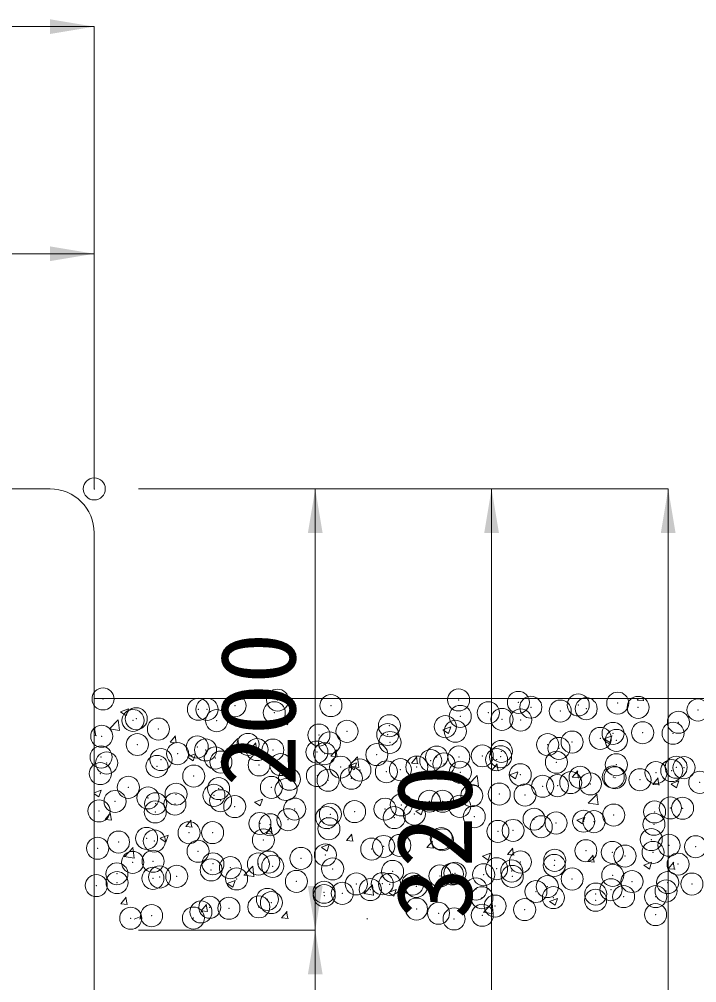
# Model space of a CAD drawing. Units: millimetres at full size, sheet at 1:20. Extents: x 77366 to 95666, y -7115 to 5664.
# Drawn here: x 89299.1 to 89606, y 4121.7 to 4558.4 of the extents above; entities that cross this region are included whole.
import ezdxf
from ezdxf.enums import TextEntityAlignment as Align

# ---------------------------------------------------------------- set-up
doc = ezdxf.new("R2010")
doc.units = ezdxf.units.MM
doc.header["$LTSCALE"] = 20
doc.header["$PDMODE"] = 32
doc.header["$PDSIZE"] = 10
for name, color, linetype, lineweight in [('基礎', 7, 'Continuous', 5), ('寸法線', 7, 'Continuous', 13), ('本体', 2, 'Continuous', 20), ('補助線', 8, 'Continuous', 13)]:
    doc.layers.add(name, color=color, linetype=linetype, lineweight=lineweight)
doc.styles.add('ＭＳ ゴシック', font='')
doc.styles.get('ＭＳ ゴシック').set_extended_font_data('MS Gothic')

# ---------------------------------------------------------------- blocks, each defined once
blk = doc.blocks.new('filled_arrow')
at = {"color": 0, "linetype": 'Continuous', "lineweight": -2}
blk.add_solid([(7.5, 1.25), (0, 0), (7.5, -1.25)], dxfattribs=at)

msp = doc.modelspace()

# ---------------------------------------------------------------- linework, layer by layer
at = {"layer": '基礎', "color": 3, "lineweight": 13}
msp.add_line((89333.06, 4250.55), (89824.62, 4250.55), dxfattribs=at)
at = {"layer": '基礎'}
for p, q in [((89579.01, 4249.86), (89579.59, 4250.55)), ((89579.01, 4249.85), (89582.05, 4249.59)), ((89581.83, 4249.55), (89581.65, 4250.55)), ((89345.02, 4244.46), (89347.55, 4242.76)), ((89345.04, 4244.5), (89348.6, 4245.87)), ((89347.55, 4242.76), (89348.58, 4245.83)), ((89339.99, 4236.74), (89343.95, 4240.86)), ((89344.46, 4236.03), (89343.9, 4240.86)), ((89418.03, 4240.39), (89420.56, 4238.69)), ((89418.05, 4240.43), (89421.6, 4241.8)), ((89420.55, 4238.69), (89421.58, 4241.76)), ((89333.06, 4236.41), (89333.45, 4236.88)), ((89333.82, 4233.65), (89333.23, 4236.83)), ((89339.95, 4236.82), (89344.47, 4236.12)), ((89491.04, 4236.33), (89493.56, 4234.62)), ((89491.05, 4236.36), (89494.61, 4237.73)), ((89493.56, 4234.62), (89494.59, 4237.69)), ((89333.06, 4233.77), (89334.04, 4233.69)), ((89367.44, 4230.77), (89369.89, 4233.69)), ((89370.26, 4230.46), (89369.67, 4233.65)), ((89394.21, 4228.33), (89398.16, 4232.46)), ((89398.67, 4227.63), (89398.11, 4232.45)), ((89564.04, 4232.26), (89566.57, 4230.55)), ((89564.06, 4232.29), (89567.62, 4233.66)), ((89566.57, 4230.55), (89567.6, 4233.62)), ((89367.44, 4230.77), (89370.48, 4230.5)), ((89394.17, 4228.41), (89398.69, 4227.71)), ((89403.88, 4227.58), (89406.33, 4230.5)), ((89403.88, 4227.58), (89406.91, 4227.31)), ((89406.7, 4227.27), (89406.11, 4230.46)), ((89440.31, 4224.39), (89442.76, 4227.31)), ((89443.13, 4224.09), (89442.54, 4227.27)), ((89375.35, 4224.01), (89377.87, 4222.31)), ((89375.36, 4224.05), (89378.92, 4225.41)), ((89377.87, 4222.31), (89378.9, 4225.38)), ((89440.31, 4224.39), (89443.35, 4224.13)), ((89448.42, 4219.92), (89452.38, 4224.05)), ((89452.89, 4219.22), (89452.33, 4224.04)), ((89476.75, 4221.21), (89479.2, 4224.13)), ((89479.57, 4220.9), (89478.98, 4224.08)), ((89448.35, 4219.94), (89450.88, 4218.24)), ((89448.37, 4219.98), (89451.93, 4221.34)), ((89448.39, 4220), (89452.9, 4219.3)), ((89450.88, 4218.24), (89451.91, 4221.31)), ((89476.75, 4221.2), (89479.79, 4220.94)), ((89513.19, 4218.02), (89515.64, 4220.94)), ((89513.19, 4218.02), (89516.22, 4217.75)), ((89516.01, 4217.71), (89515.42, 4220.89)), ((89549.62, 4214.83), (89552.07, 4217.75)), ((89552.44, 4214.52), (89551.86, 4217.71)), ((89502.64, 4211.51), (89506.59, 4215.64)), ((89507.11, 4210.81), (89506.54, 4215.63)), ((89521.36, 4215.87), (89523.89, 4214.17)), ((89521.38, 4215.91), (89524.93, 4217.28)), ((89523.88, 4214.17), (89524.91, 4217.24)), ((89549.62, 4214.83), (89552.66, 4214.56)), ((89586.06, 4211.64), (89588.51, 4214.56)), ((89588.88, 4211.33), (89588.29, 4214.52)), ((89333.06, 4207.81), (89336.24, 4209.03)), ((89335.19, 4205.92), (89336.22, 4208.99)), ((89502.6, 4211.59), (89507.12, 4210.89)), ((89586.06, 4211.64), (89589.1, 4211.37)), ((89594.36, 4211.8), (89596.89, 4210.1)), ((89594.38, 4211.84), (89597.94, 4213.21)), ((89596.89, 4210.1), (89597.92, 4213.17)), ((89333.06, 4207.36), (89335.19, 4205.92)), ((89405.69, 4203.59), (89409.24, 4204.96)), ((89408.19, 4201.85), (89409.22, 4204.92)), ((89556.85, 4203.11), (89560.81, 4207.23)), ((89561.32, 4202.4), (89560.76, 4207.22)), ((89405.67, 4203.56), (89408.2, 4201.85)), ((89478.69, 4199.53), (89481.35, 4200.55)), ((89481.2, 4197.79), (89482.13, 4200.55)), ((89481.35, 4200.55), (89482.25, 4200.89)), ((89482.13, 4200.55), (89482.23, 4200.86)), ((89556.82, 4203.18), (89561.33, 4202.48)), ((89338.05, 4195.75), (89340.5, 4198.67)), ((89340.87, 4195.44), (89340.28, 4198.62)), ((89478.68, 4199.49), (89481.2, 4197.78)), ((89551.7, 4195.46), (89555.26, 4196.82)), ((89554.21, 4193.72), (89555.24, 4196.79)), ((89338.05, 4195.74), (89341.09, 4195.48)), ((89374.49, 4192.56), (89376.94, 4195.48)), ((89374.49, 4192.56), (89377.52, 4192.29)), ((89377.31, 4192.25), (89376.72, 4195.43)), ((89410.93, 4189.37), (89413.37, 4192.29)), ((89413.74, 4189.06), (89413.16, 4192.25)), ((89551.68, 4195.42), (89554.21, 4193.72)), ((89362.99, 4187.17), (89365.51, 4185.47)), ((89363, 4187.21), (89366.56, 4188.58)), ((89365.51, 4185.47), (89366.54, 4188.54)), ((89410.93, 4189.37), (89413.96, 4189.1)), ((89447.36, 4186.18), (89449.81, 4189.1)), ((89450.18, 4185.87), (89449.59, 4189.06)), ((89346.72, 4178.85), (89350.68, 4182.97)), ((89351.19, 4178.14), (89350.63, 4182.96)), ((89435.99, 4183.1), (89438.52, 4181.4)), ((89436.01, 4183.14), (89439.57, 4184.51)), ((89438.52, 4181.4), (89439.55, 4184.47)), ((89447.36, 4186.18), (89450.4, 4185.91)), ((89483.8, 4183), (89486.25, 4185.91)), ((89483.8, 4182.99), (89486.84, 4182.73)), ((89486.62, 4182.69), (89486.03, 4185.87)), ((89346.69, 4178.92), (89351.21, 4178.22)), ((89509, 4179.04), (89511.53, 4177.33)), ((89509.02, 4179.07), (89512.57, 4180.44)), ((89511.52, 4177.33), (89512.55, 4180.4)), ((89520.24, 4179.81), (89522.69, 4182.73)), ((89520.24, 4179.8), (89523.27, 4179.54)), ((89523.05, 4179.5), (89522.47, 4182.68)), ((89556.67, 4176.62), (89559.12, 4179.54)), ((89559.49, 4176.31), (89558.9, 4179.49)), ((89400.94, 4170.44), (89404.9, 4174.56)), ((89405.41, 4169.73), (89404.85, 4174.56)), ((89556.67, 4176.62), (89559.71, 4176.35)), ((89582, 4174.97), (89584.53, 4173.26)), ((89582.02, 4175), (89585.58, 4176.37)), ((89584.53, 4173.26), (89585.56, 4176.33)), ((89593.11, 4173.43), (89595.56, 4176.35)), ((89595.93, 4173.12), (89595.34, 4176.31)), ((89400.9, 4170.51), (89405.42, 4169.81)), ((89593.11, 4173.43), (89596.15, 4173.16)), ((89393.31, 4166.72), (89395.84, 4165.01)), ((89393.33, 4166.76), (89396.88, 4168.12)), ((89395.83, 4165.02), (89396.86, 4168.09)), ((89455.16, 4162.03), (89459.11, 4166.15)), ((89459.63, 4161.32), (89459.06, 4166.15)), ((89455.12, 4162.11), (89459.64, 4161.41)), ((89466.32, 4162.65), (89468.84, 4160.95)), ((89466.33, 4162.69), (89469.89, 4164.05)), ((89468.84, 4160.95), (89469.87, 4164.02)), ((89345.1, 4157.54), (89347.55, 4160.45)), ((89345.1, 4157.53), (89348.14, 4157.27)), ((89347.92, 4157.23), (89347.33, 4160.41)), ((89381.54, 4154.35), (89383.99, 4157.27)), ((89384.36, 4154.04), (89383.77, 4157.22)), ((89509.37, 4153.62), (89513.33, 4157.74)), ((89513.84, 4152.91), (89513.28, 4157.74)), ((89539.32, 4158.58), (89541.85, 4156.88)), ((89539.34, 4158.62), (89542.9, 4159.99)), ((89541.85, 4156.88), (89542.88, 4159.95)), ((89381.54, 4154.34), (89384.57, 4154.08)), ((89417.97, 4151.16), (89420.42, 4154.08)), ((89420.79, 4150.85), (89420.21, 4154.03)), ((89509.34, 4153.7), (89513.85, 4153)), ((89351.09, 4150.55), (89354.2, 4151.74)), ((89353.79, 4150.55), (89354.18, 4151.7)), ((89417.97, 4151.16), (89421.01, 4150.89)), ((89456.57, 4150.55), (89456.86, 4150.89)), ((89456.7, 4150.55), (89456.64, 4150.85))]:
    msp.add_line(p, q, dxfattribs=at)
for p in [(89337.09, 4250.35), (89416.12, 4249.8), (89498.09, 4249.93), (89525.21, 4248.79), (89552.33, 4247.64), (89570.23, 4248.44), (89380.25, 4245.68), (89384.16, 4245.59), (89396.88, 4247.26), (89414.6, 4244.08), (89440.26, 4247.33), (89511.6, 4244.09), (89530.84, 4246.62), (89544.15, 4244.86), (89555.91, 4245.88), (89579.45, 4246.5), (89606.57, 4245.35), (89350.62, 4240.59), (89352.08, 4241.37), (89388.52, 4240.5), (89498.88, 4242.42), (89517.77, 4241.06), (89526.28, 4240.8), (89597.7, 4239.81), (89362.13, 4236.69), (89447.56, 4235.66), (89466.8, 4238.19), (89492.11, 4237.8), (89496.65, 4235.71), (89568.08, 4234.73), (89581.51, 4235.02), (89595.28, 4234.78), (89336.47, 4233.44), (89434.84, 4233.98), (89439.64, 4230.42), (89466.02, 4234.23), (89467.03, 4230.62), (89549.55, 4230.81), (89562.27, 4232.48), (89569.62, 4231.53), (89352.61, 4229.7), (89379.73, 4228.56), (89383.52, 4227.23), (89402.76, 4229.76), (89406.85, 4227.41), (89413.98, 4227.17), (89433.96, 4226.27), (89517.47, 4226.59), (89538.45, 4229.64), (89543.53, 4227.95), (89336.2, 4224.03), (89363.32, 4222.88), (89370.8, 4225.55), (89387.9, 4223.59), (89390.44, 4221.73), (89437.4, 4225.54), (89461.08, 4225.12), (89485.52, 4222.38), (89488.2, 4223.98), (89498.23, 4224.05), (89508.83, 4224.56), (89515.32, 4222.83), (89517.15, 4224.14), (89542.44, 4221.68), (89338.72, 4221.33), (89361.51, 4219.78), (89407.78, 4220.45), (89417.56, 4220.59), (89444.68, 4219.44), (89453.43, 4218.16), (89465.41, 4217.32), (89471.79, 4218.3), (89479.2, 4219.47), (89491.49, 4220.89), (89498.91, 4217.15), (89569.55, 4220.54), (89594.66, 4217.87), (89596.67, 4219.39), (89600.23, 4219.21), (89335.85, 4216.53), (89378.15, 4215.37), (89421.48, 4213.95), (89434.19, 4215.62), (89439.02, 4213.51), (89449.57, 4214.39), (89526.03, 4216.01), (89553.15, 4214.86), (89568.15, 4214.98), (89569, 4214.62), (89580.27, 4213.71), (89587.48, 4216.95), (89348.52, 4210.28), (89389.39, 4209.72), (89413.36, 4210.25), (89419.95, 4209.3), (89536.19, 4210.77), (89542.92, 4211.04), (89548.91, 4212.45), (89557.85, 4211.86), (89607.38, 4212.57), (89357.44, 4205.52), (89370.15, 4207.19), (89387.28, 4206.68), (89390.32, 4204.21), (89484.87, 4204.02), (89490.87, 4203.98), (89504.11, 4206.55), (89516.53, 4207.23), (89528.23, 4206.78), (89335.24, 4199.62), (89342.5, 4203.88), (89360.9, 4202.87), (89369.62, 4202.74), (89396.74, 4201.59), (89423.86, 4200.44), (89464.79, 4200.4), (89472.15, 4202.34), (89498.6, 4201.69), (89594.04, 4200.96), (89599.58, 4200.84), (89360.7, 4199.13), (89420.83, 4195.59), (89438.4, 4196.6), (89440.07, 4198.12), (89450.98, 4199.3), (89468.98, 4196.61), (89478.09, 4198.15), (89505.21, 4197.01), (89532.33, 4195.86), (89568.38, 4197.71), (89586.87, 4199.17), (89408.11, 4193.91), (89412.75, 4193.34), (89439.35, 4191.52), (89535.54, 4192.41), (89542.3, 4194.13), (89554.78, 4194.95), (89559.45, 4194.72), (89586.57, 4193.57), (89356.79, 4187.16), (89376.03, 4189.69), (89386.66, 4189.77), (89490.25, 4187.07), (89490.74, 4186.51), (89515.91, 4190.32), (89522.83, 4190.74), (89585.38, 4186.64), (89334.62, 4182.71), (89344.07, 4185.48), (89360.28, 4185.96), (89409.72, 4186.44), (89458.79, 4182.31), (89464.17, 4183.49), (89471.5, 4183.98), (89593.42, 4184.05), (89605.46, 4183.34), (89380.1, 4181.35), (89426.7, 4178.08), (89437.79, 4179.68), (89555.76, 4181.55), (89567.76, 4180.8), (89573.5, 4179.13), (89586.22, 4180.81), (89350.47, 4176.27), (89359.73, 4176.78), (89386.85, 4175.63), (89394.75, 4173.88), (89407.46, 4175.55), (89412.13, 4176.43), (89413.96, 4174.49), (89515.3, 4173.41), (89526.13, 4176.47), (89541.42, 4174.91), (89541.68, 4177.22), (89597.55, 4175.48), (89343.32, 4171.1), (89359.66, 4169.05), (89362.66, 4169.65), (89370.44, 4169.95), (89386.04, 4172.86), (89441.08, 4173.34), (89468.2, 4172.19), (89489.64, 4170.16), (89495.32, 4171.05), (89496.5, 4171.38), (89509.46, 4170.7), (89522.18, 4172.38), (89522.44, 4169.9), (89567.93, 4170.4), (89334, 4165.79), (89343.43, 4167.12), (89397.56, 4168.81), (89424.68, 4167.66), (89451.79, 4166.52), (89463.55, 4166.58), (89466.88, 4166.3), (89477.38, 4166.48), (89478.91, 4165.37), (89538.3, 4165.31), (89549.56, 4168.76), (89576.67, 4167.61), (89592.81, 4167.14), (89603.79, 4166.47), (89437.17, 4162.77), (89437.25, 4161.21), (89445.42, 4162.27), (89458.14, 4163.95), (89506.03, 4164.22), (89533.15, 4163.08), (89541.06, 4160.31), (89560.27, 4161.93), (89567.15, 4163.89), (89572.86, 4160.77), (89587.38, 4160.79), (89592.1, 4163.3), (89385.43, 4155.94), (89407.63, 4156.13), (89411.51, 4159.52), (89413.34, 4158.05), (89508.68, 4160.23), (89514.68, 4156.5), (89560.14, 4159.1), (89359.04, 4152.14), (89381.38, 4153.84), (89394.1, 4155.51), (89479.05, 4155.14), (89489.02, 4153.25), (89508.82, 4152.34), (89528.06, 4154.87), (89587.33, 4152.62), (89349.62, 4150.96), (89378, 4151.04), (89496.1, 4150.67)]:
    msp.add_point(p, dxfattribs=at)
at = {"layer": '寸法線'}
for p, q in [((88633.06, 4555.02), (89333.06, 4555.02)), ((89333.06, 4345.55), (89333.06, 4555.02)), ((89153.06, 4452.09), (89333.06, 4452.09)), ((89333.06, 4345.55), (89333.06, 4452.09)), ((89353.06, 4345.55), (89593.06, 4345.55)), ((89353.06, 4345.55), (89433.19, 4345.55)), ((89353.06, 4345.55), (89513.06, 4345.55)), ((89433.19, 4145.55), (89433.19, 4345.55)), ((89513.06, 4025.55), (89513.06, 4345.55)), ((89593.06, 4345.55), (89593.06, 2995.55)), ((89353.06, 4145.55), (89433.19, 4145.55)), ((89353.06, 4145.55), (89433.19, 4145.55)), ((89433.19, 4025.55), (89433.19, 4145.55))]:
    msp.add_line(p, q, dxfattribs=at)
at = {"layer": '本体'}
for p, q in [((89171.16, 4345.55), (89313.06, 4345.55)), ((89333.06, 4025.55), (89333.06, 4325.55))]:
    msp.add_line(p, q, dxfattribs=at)
msp.add_arc((89313.06, 4325.55), 20, 0, 90, dxfattribs=at)
at = {"layer": '補助線'}
msp.add_point((89333.06, 4345.55), dxfattribs=at)

# ---------------------------------------------------------------- block references
at = {"layer": '寸法線', "xscale": 2.67, "yscale": 2.67}
for p, rotation in [((89333.06, 4555.02), 180), ((89333.06, 4452.09), 180), ((89433.19, 4345.55), 270), ((89513.06, 4345.55), 270), ((89593.06, 4345.55), 270), ((89433.19, 4145.55), 90), ((89433.19, 4145.55), 270)]:
    msp.add_blockref('filled_arrow', p, dxfattribs=dict(at, rotation=rotation))

# ---------------------------------------------------------------- texts
at = {"layer": '寸法線', "style": 'ＭＳ ゴシック'}
for s, p in [('200', (89407.19, 4245.55)), ('320', (89487.06, 4185.55))]:
    msp.add_text(s, height=34.18, rotation=90, dxfattribs=at).set_placement(p, align=Align.MIDDLE_CENTER)

doc.saveas('drawing.dxf')
